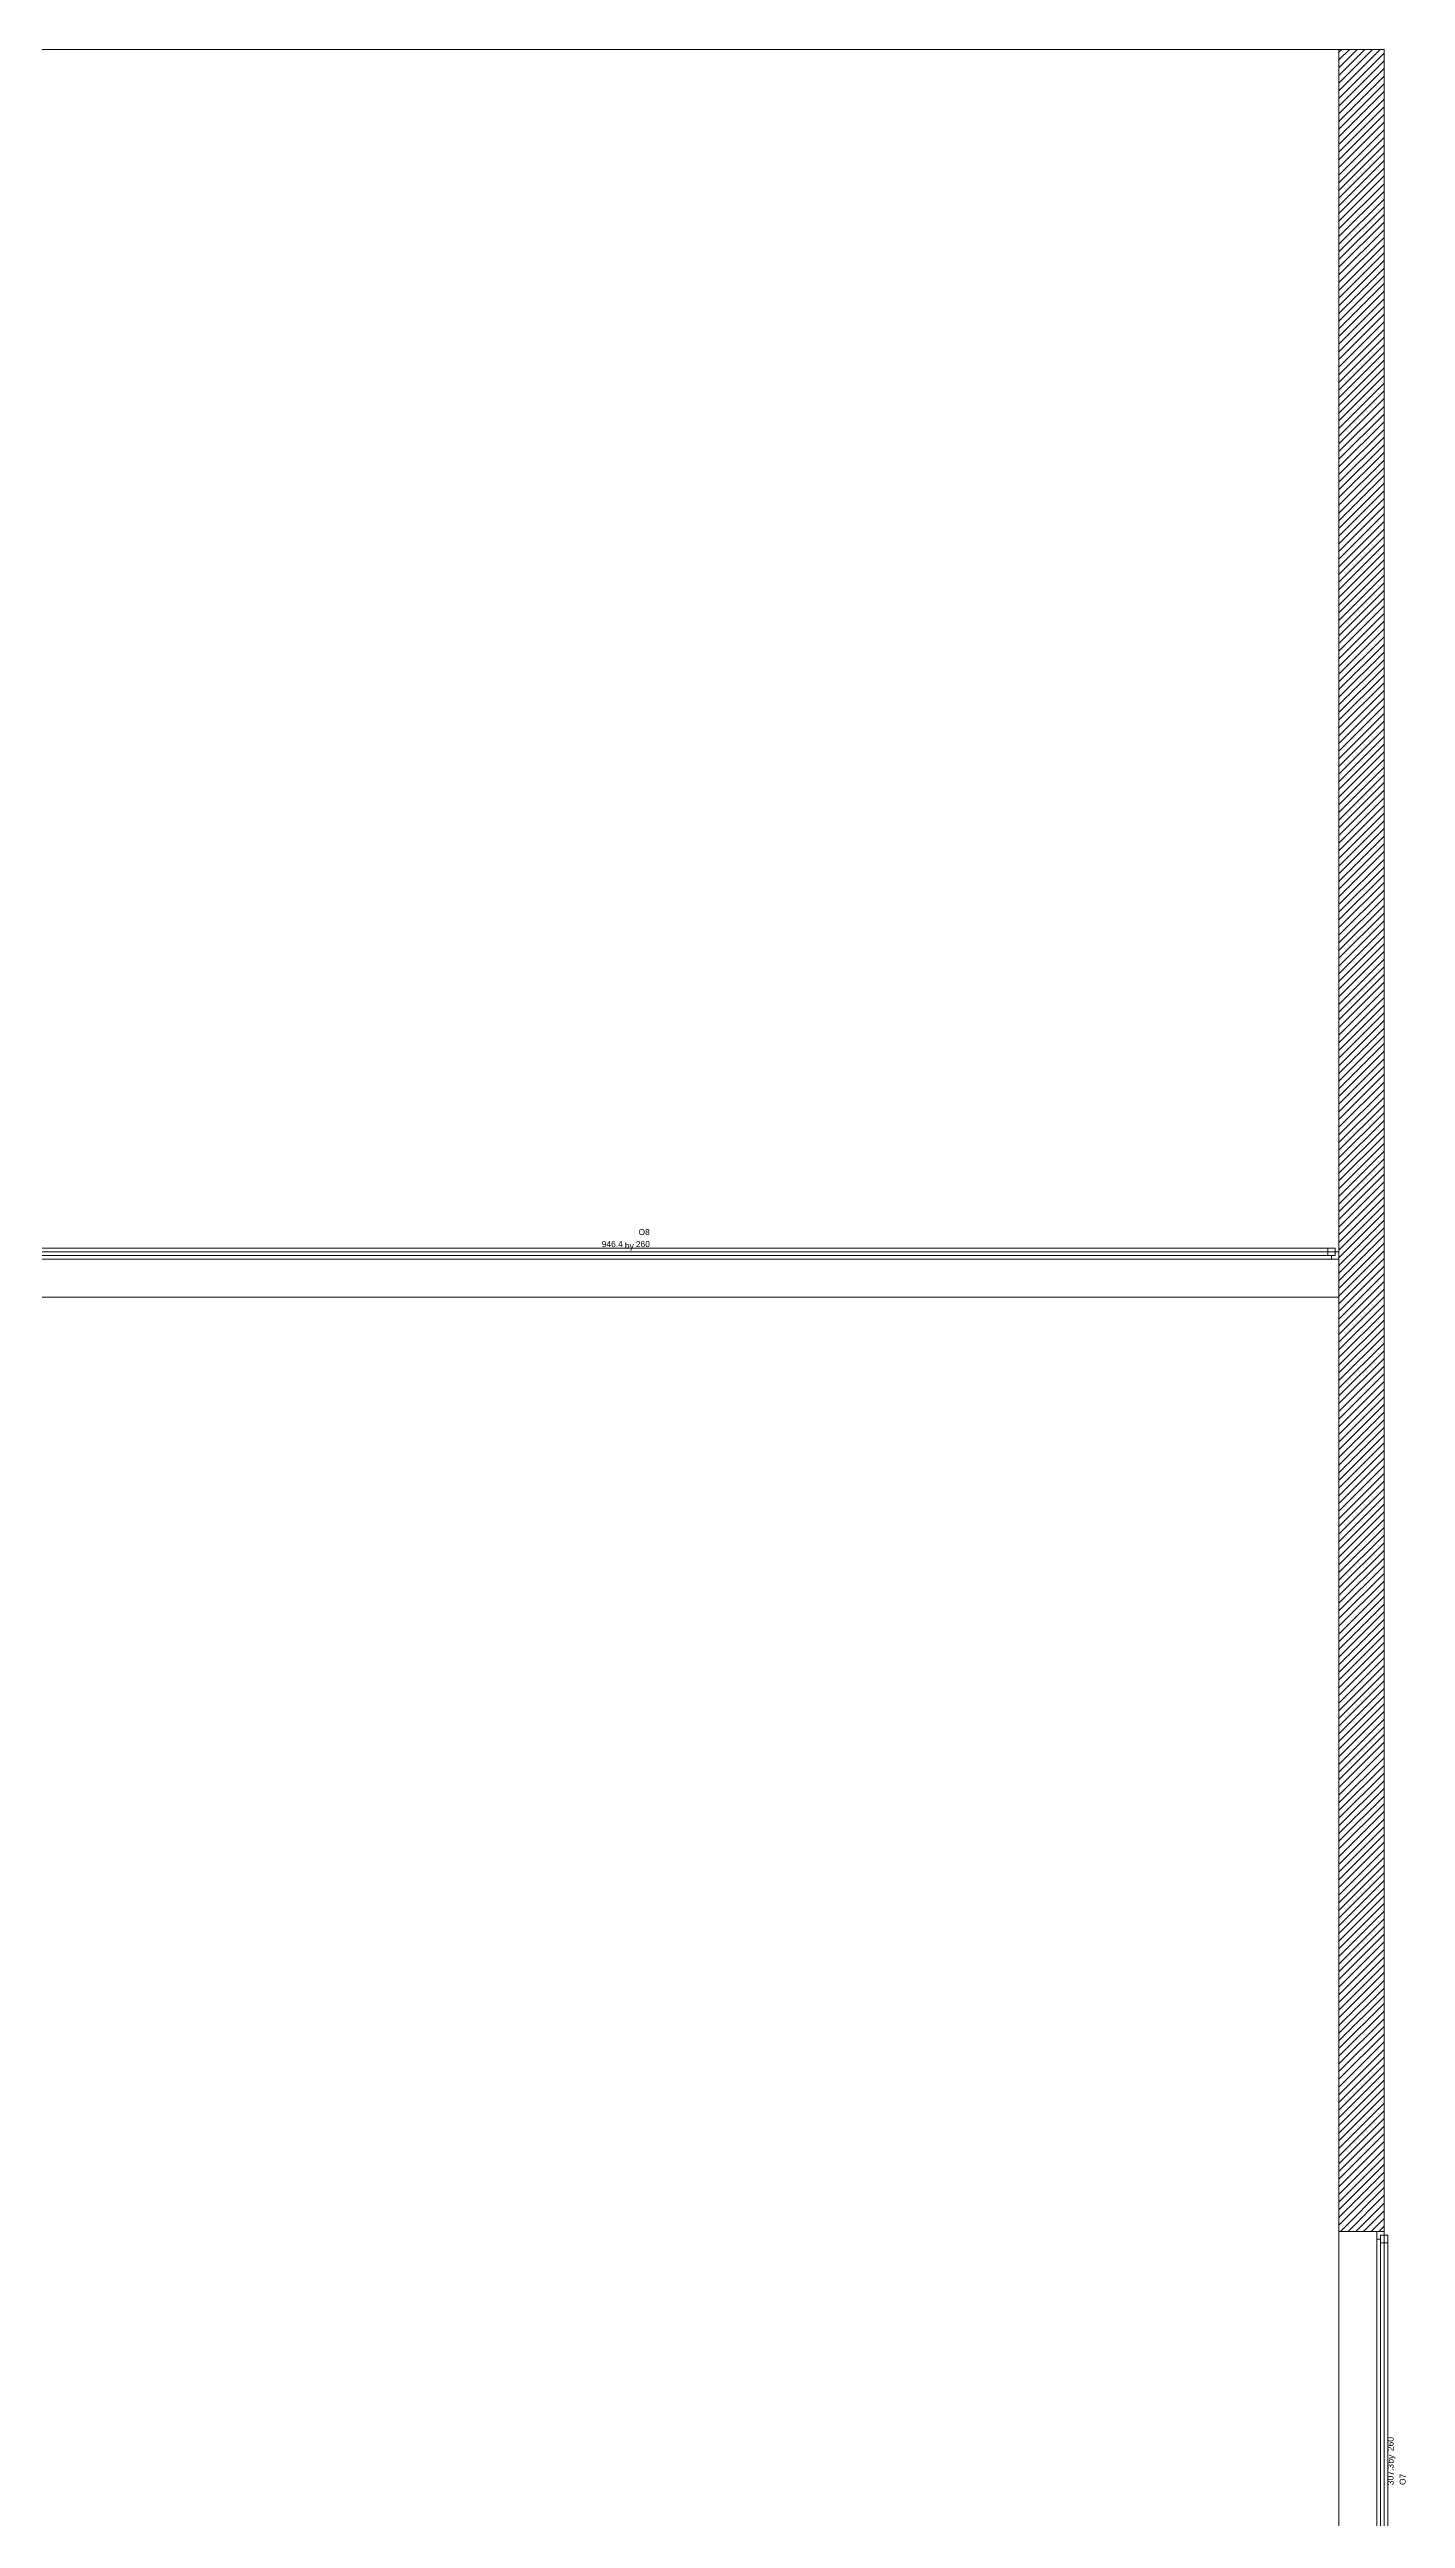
# Model space of a CAD drawing. Header units: millimetres. Extents: x -22335 to 45019, y -6963 to 25912.
# Drawn here: x 36022 to 45019, y 9539 to 25912 of the extents above; entities that cross this region are included whole.
import ezdxf
from ezdxf.enums import TextEntityAlignment as Align

# ---------------------------------------------------------------- set-up
doc = ezdxf.new("R2010")
doc.units = ezdxf.units.MM
doc.header["$MEASUREMENT"] = 0
for name, color, linetype in [('A_KONS_plosce', 7, 'Continuous'), ('A_KONS_zid zunanji', 7, 'Continuous'), ('Archicad Window Markers', 7, 'Continuous'), ('Archicad Windows', 7, 'Continuous')]:
    doc.layers.add(name, color=color, linetype=linetype)
for name, color, linetype, lineweight, true_color in [('A_KONS_plosce_Pen_No__89', 7, 'Continuous', 0, 0x71cebe), ('Archicad Windows_Pen_No__23', 7, 'Continuous', 20, 0xff6600), ('Archicad Windows_Pen_No__3', 7, 'Continuous', 13, 0xff6600)]:
    doc.layers.add(name, color=color, linetype=linetype, lineweight=lineweight, true_color=true_color)
for name, color, linetype, lineweight in [('A_KONS_zid zunanji_Pen_No__27', 7, 'Continuous', 20), ('Archicad Window Markers_Pen_No__7', 7, 'Continuous', 13), ('Archicad Windows_Pen_No__27', 7, 'Continuous', 20)]:
    doc.layers.add(name, color=color, linetype=linetype, lineweight=lineweight)
doc.styles.add('GENERATED_STYLE_1', font='arial.ttf')

# ---------------------------------------------------------------- blocks, each defined once
blk = doc.blocks.new('Slab_1', base_point=(-22196, 25912))
at = {"layer": 'A_KONS_plosce_Pen_No__89', "color": 123, "linetype": 'Continuous', "lineweight": 0, "true_color": 0x71cebe, "flags": 128}
blk.add_lwpolyline([(-22196, 25912), (-22196, -6834), (-12447, -6834), (-3773, -6834), (6716, -6834), (9171, -6834), (44877, -6834), (44877, 969), (44877, 11647), (44877, 25912)], close=True, dxfattribs=at)
blk = doc.blocks.new('Window 27_7')
at = {"layer": 'Archicad Windows_Pen_No__23', "color": 30, "linetype": 'Continuous', "lineweight": 20, "true_color": 0xff6600}
for p, q in [((-1536, 0), (-1511, 0)), ((-1511, 25), (-1461, 25)), ((-1511, -25), (-1511, 25)), ((-1511, 0), (-1511, -25)), ((-1461, 25), (-1461, -25)), ((-1461, 25), (1461, 25)), ((-1461, 0), (1461, 0)), ((1461, -25), (1461, 25)), ((1461, 25), (1511, 25)), ((1511, 25), (1511, -25)), ((1511, -25), (1511, 0)), ((1511, 0), (1536, 0)), ((-1486, -50), (-1536, -50)), ((-1511, -25), (-1486, -25)), ((-1461, -25), (-1511, -25)), ((-1486, -25), (-1486, -50)), ((1461, -25), (-1461, -25)), ((1511, -25), (1461, -25)), ((1486, -50), (1486, -25)), ((1486, -25), (1511, -25)), ((1536, -50), (1486, -50))]:
    blk.add_line(p, q, dxfattribs=at)
at = {"layer": 'Archicad Windows_Pen_No__27', "color": 7, "linetype": 'Continuous', "lineweight": 20}
for p, q in [((-1536, 0), (-1536, -50)), ((-1536, 0), (-1536, -50)), ((1536, 0), (1536, -50)), ((1536, 0), (1536, -50)), ((-1536, -50), (-1536, -300)), ((1536, -50), (1536, -300))]:
    blk.add_line(p, q, dxfattribs=at)
at = {"layer": 'Archicad Windows_Pen_No__3', "color": 30, "linetype": 'Continuous', "lineweight": 13, "true_color": 0xff6600}
for p, q in [((-1536, 0), (1536, 0)), ((-1461, 25), (1461, 25)), ((1486, -50), (-1486, -50)), ((-1536, -300), (1536, -300))]:
    blk.add_line(p, q, dxfattribs=at)
blk = doc.blocks.new('Basic Window-Door-Skylight Marker')
at = {"layer": 'Archicad Window Markers_Pen_No__7', "color": 7, "lineweight": 13, "style": 'GENERATED_STYLE_1'}
for tag, p in [('AC_WIDO_ID', (-157, 99)), ('AC_WIDO_A_SIZE', (-157, 20)), ('GS_Separator', (-23, 8)), ('AC_WIDO_B_SIZE', (65, 19))]:
    blk.add_attdef(tag, text='', height=40, dxfattribs=at).set_placement(p, align=Align.BOTTOM_LEFT)
blk = doc.blocks.new('Wall_4', base_point=(44877, -6834))
at = {"layer": 'A_KONS_zid zunanji', "linetype": 'Continuous', "lineweight": 0, "true_color": 0x000000}
h = blk.add_hatch(dxfattribs=at)
h.set_pattern_fill('Navadna_NF_Opeka', color=18, style=0, pattern_type=2)
h.set_pattern_definition([(45, (0, 0), (-25.455843, 25.455843), [])])
h.paths.add_polyline_path([(44877, 25912), (44577, 25912), (44577, 11443), (44877, 11443)])
at = {"layer": 'A_KONS_zid zunanji_Pen_No__27', "color": 7, "linetype": 'Continuous', "lineweight": 20}
for p, q in [((44827, 11443), (44577, 11443)), ((44877, 11443), (44827, 11443))]:
    blk.add_line(p, q, dxfattribs=at)
at = {"layer": 'A_KONS_zid zunanji_Pen_No__27', "color": 7, "linetype": 'Continuous', "lineweight": 20, "flags": 128}
for points in [[(44877, 25912), (44577, 25912)], [(44577, 25912), (44577, 17939)], [(44877, 11443), (44877, 25912)], [(44577, 17639), (44577, 11443)]]:
    blk.add_lwpolyline(points, dxfattribs=at)
at = {"layer": 'Archicad Window Markers', "color": 161, "lineweight": 13, "true_color": 0x40a5ff}
ref = blk.add_blockref('Basic Window-Door-Skylight Marker', (44577, 9907), dxfattribs=dict(at, rotation=90))
ref.add_attrib('GS_Separator', ' by ', dxfattribs={"layer": 'Archicad Window Markers_Pen_No__7', "color": 7, "lineweight": 13, "height": 40, "rotation": 90, "style": 'GENERATED_STYLE_1'}).set_placement((44951, 9888), align=Align.BOTTOM_LEFT)
ref.add_attrib('AC_WIDO_ID', 'O7', dxfattribs={"layer": 'Archicad Window Markers_Pen_No__7', "color": 7, "lineweight": 13, "height": 40, "rotation": 90, "style": 'GENERATED_STYLE_1'}).set_placement((45031, 9762), align=Align.BOTTOM_LEFT)
ref.add_attrib('AC_WIDO_A_SIZE', '307.3', dxfattribs={"layer": 'Archicad Window Markers_Pen_No__7', "color": 7, "lineweight": 13, "height": 40, "rotation": 90, "style": 'GENERATED_STYLE_1'}).set_placement((44951, 9761), align=Align.BOTTOM_LEFT)
ref.add_attrib('AC_WIDO_B_SIZE', '260', dxfattribs={"layer": 'Archicad Window Markers_Pen_No__7', "color": 7, "lineweight": 13, "height": 40, "rotation": 90, "style": 'GENERATED_STYLE_1'}).set_placement((44951, 9987), align=Align.BOTTOM_LEFT)
at = {"layer": 'Archicad Windows', "color": 21, "linetype": 'Continuous', "lineweight": 0, "true_color": 0xff9955, "zscale": 1000, "rotation": 270}
blk.add_blockref('Window 27_7', (44877, 9907), dxfattribs=at)
blk = doc.blocks.new('Window 27_8')
at = {"layer": 'Archicad Windows_Pen_No__23', "color": 30, "linetype": 'Continuous', "lineweight": 20, "true_color": 0xff6600}
for p, q in [((-4732, 0), (-4707, 0)), ((-4707, 25), (-4657, 25)), ((-4707, -25), (-4707, 25)), ((-4707, 0), (-4707, -25)), ((-4657, 25), (-4657, -25)), ((-4657, 25), (4657, 25)), ((-4657, 0), (4657, 0)), ((4657, -25), (4657, 25)), ((4657, 25), (4707, 25)), ((4707, 25), (4707, -25)), ((4707, -25), (4707, 0)), ((4707, 0), (4732, 0)), ((-4682, -50), (-4732, -50)), ((-4707, -25), (-4682, -25)), ((-4657, -25), (-4707, -25)), ((-4682, -25), (-4682, -50)), ((4657, -25), (-4657, -25)), ((4707, -25), (4657, -25)), ((4682, -50), (4682, -25)), ((4682, -25), (4707, -25)), ((4732, -50), (4682, -50))]:
    blk.add_line(p, q, dxfattribs=at)
at = {"layer": 'Archicad Windows_Pen_No__27', "color": 7, "linetype": 'Continuous', "lineweight": 20}
for p, q in [((-4732, 0), (-4732, -50)), ((-4732, 0), (-4732, -50)), ((4732, 0), (4732, -50)), ((4732, 0), (4732, -50)), ((-4732, -50), (-4732, -300)), ((4732, -50), (4732, -300))]:
    blk.add_line(p, q, dxfattribs=at)
at = {"layer": 'Archicad Windows_Pen_No__3', "color": 30, "linetype": 'Continuous', "lineweight": 13, "true_color": 0xff6600}
for p, q in [((-4732, 0), (4732, 0)), ((-4657, 25), (4657, 25)), ((4682, -50), (-4682, -50)), ((-4732, -300), (4732, -300))]:
    blk.add_line(p, q, dxfattribs=at)
blk = doc.blocks.new('Wall_36', base_point=(44877, 17939))
at = {"layer": 'A_KONS_zid zunanji_Pen_No__27', "color": 7, "linetype": 'Continuous', "lineweight": 20}
for p, q in [((35113, 17939), (35113, 17889)), ((35113, 17889), (35113, 17639)), ((44577, 17939), (44577, 17889)), ((44577, 17889), (44577, 17639))]:
    blk.add_line(p, q, dxfattribs=at)
at = {"layer": 'Archicad Window Markers', "color": 161, "lineweight": 13, "true_color": 0x40a5ff}
ref = blk.add_blockref('Basic Window-Door-Skylight Marker', (39845, 17639), dxfattribs=dict(at, rotation=180))
ref.add_attrib('GS_Separator', ' by ', dxfattribs={"layer": 'Archicad Window Markers_Pen_No__7', "color": 7, "lineweight": 13, "height": 40, "rotation": 360, "style": 'GENERATED_STYLE_1'}).set_placement((39824, 17947), align=Align.BOTTOM_LEFT)
ref.add_attrib('AC_WIDO_ID', 'O8', dxfattribs={"layer": 'Archicad Window Markers_Pen_No__7', "color": 7, "lineweight": 13, "height": 40, "rotation": 360, "style": 'GENERATED_STYLE_1'}).set_placement((39930, 18038), align=Align.BOTTOM_LEFT)
ref.add_attrib('AC_WIDO_A_SIZE', '946.4', dxfattribs={"layer": 'Archicad Window Markers_Pen_No__7', "color": 7, "lineweight": 13, "height": 40, "rotation": 360, "style": 'GENERATED_STYLE_1'}).set_placement((39686, 17958), align=Align.BOTTOM_LEFT)
ref.add_attrib('AC_WIDO_B_SIZE', '260', dxfattribs={"layer": 'Archicad Window Markers_Pen_No__7', "color": 7, "lineweight": 13, "height": 40, "rotation": 360, "style": 'GENERATED_STYLE_1'}).set_placement((39912, 17958), align=Align.BOTTOM_LEFT)
at = {"layer": 'Archicad Windows', "color": 21, "linetype": 'Continuous', "lineweight": 0, "true_color": 0xff9955, "zscale": 1000}
blk.add_blockref('Window 27_8', (39845, 17939), dxfattribs=at)

msp = doc.modelspace()

# ---------------------------------------------------------------- block references
at = {"layer": 'A_KONS_plosce', "color": 123, "linetype": 'Continuous', "lineweight": 0, "true_color": 0x71cebe}
msp.add_blockref('Slab_1', (-22196, 25912), dxfattribs=at)
at = {"layer": 'A_KONS_zid zunanji', "color": 7, "lineweight": 20}
for name, p in [('Wall_4', (44877, -6834)), ('Wall_36', (44877, 17939))]:
    msp.add_blockref(name, p, dxfattribs=at)

doc.saveas('drawing.dxf')
